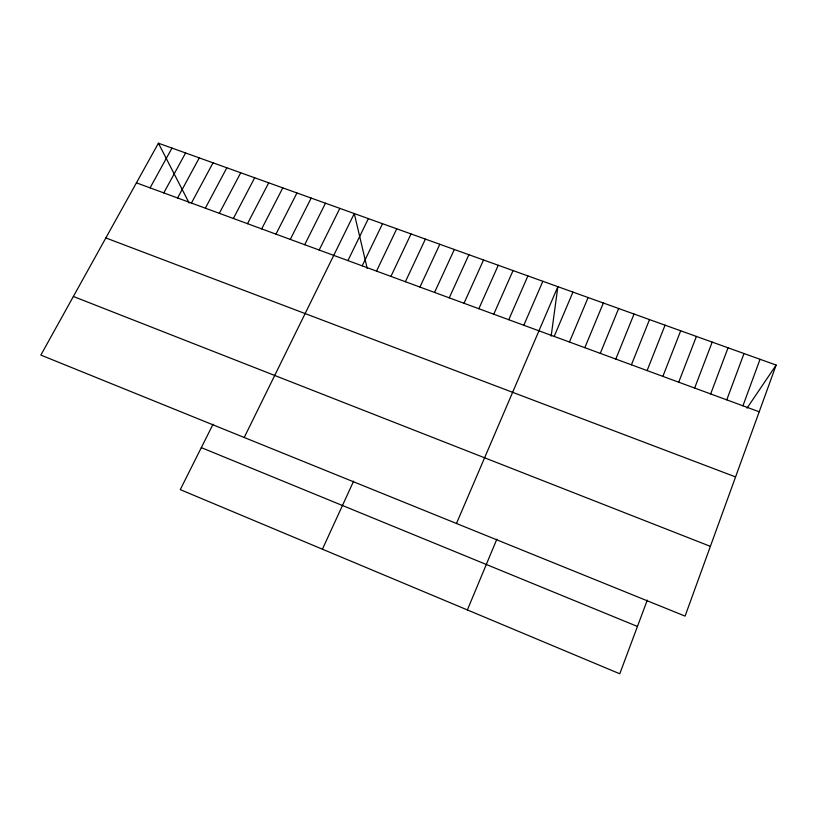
<?xml version="1.0" encoding="UTF-8"?>
<svg xmlns="http://www.w3.org/2000/svg" width="817" height="817" viewBox="0 0 817 817"><rect width="100%" height="100%" fill="white"/><g stroke="black" fill="none" stroke-linecap="round" stroke-linejoin="round"><path stroke-width="1.23" d="M551.158 336.134L557.858 286.675L456.468 523.483M776.15 365.076L685.075 616.11L40.85 355.078L158.416 143.21L776.15 365.076L747.014 408.173M742.939 405.804L760.035 359.286M726.762 399.86L744.001 353.536M647.289 600.107L619.776 673.79L180.271 489.638L213.053 424.207M710.657 393.937L728.049 347.807M694.644 388.055L712.189 342.109M678.723 382.193L696.401 336.43M662.873 376.371L680.694 330.793M647.105 370.571L665.069 325.176M631.418 364.811L649.515 319.6M615.814 359.072L634.043 314.045M600.281 353.363L618.653 308.509M584.829 347.685L603.344 303.015M467.375 609.931L496.848 539.169M569.459 342.037L588.107 297.541M554.171 336.41L572.942 292.098M523.82 325.248L542.845 281.283M508.756 319.713L527.905 275.921M493.774 314.208L513.045 270.58M478.854 308.724L498.258 265.27M464.015 303.27L483.541 259.98M449.258 297.837L468.897 254.72M434.562 292.445L454.323 249.491M322.409 549.198L353.618 481.152M419.948 287.063L439.822 244.283M405.395 281.722L425.391 239.095M390.924 276.401L411.033 233.938M376.525 271.101L396.745 228.811M362.186 265.831L382.519 223.705M347.93 260.592L368.365 218.619M244.222 437.473L354.282 213.564L367.242 268.507M319.181 250.022L339.841 208.376M304.7 244.702L325.472 203.208M290.29 239.401L311.175 198.082M275.962 234.132L296.949 192.965M261.695 228.893L282.794 187.879M247.5 223.674L268.701 182.824M233.376 218.476L254.679 177.789M219.324 213.308L240.729 172.775M205.343 208.172L226.84 167.791M191.423 203.055L213.023 162.828M177.575 197.969L199.277 157.885M163.788 192.894L185.592 152.973M150.083 187.859L171.978 148.081M136.429 182.845L759.207 411.788M105.853 237.941L735.566 476.924M73.367 296.479L710.382 546.359M201.319 447.624L637.454 626.455M158.416 143.21L189.135 203.004"/></g></svg>
